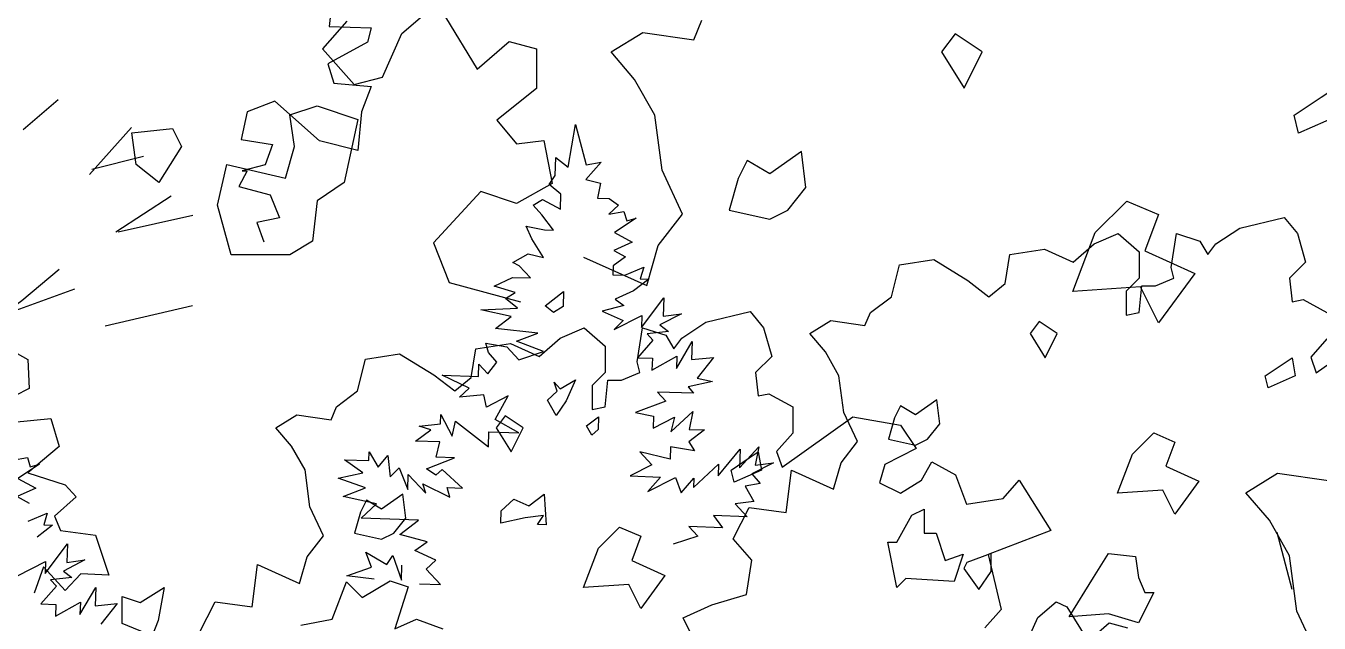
# Model space of a CAD drawing. Header units: inches. Extents: x 11.9 to 85.3, y 21.1 to 37.4.
# Drawn here: x 30.234 to 30.743, y 23.044 to 23.279 of the extents above; entities that cross this region are included whole.
import ezdxf

# ---------------------------------------------------------------- set-up
doc = ezdxf.new("R2010")
doc.units = ezdxf.units.IN
doc.header["$MEASUREMENT"] = 0
doc.layers.add('CAY', color=94, linetype='Continuous')
doc.layers.add('CAY-3', color=61, linetype='Continuous')

# ---------------------------------------------------------------- blocks, each defined once
blk = doc.blocks.new('A$C76451831')
at = {"layer": 'CAY'}
for p, q in [((1867.9, 1552.3), (1846.6, 1528.1)), ((1916.2, 1541.7), (1940.4, 1562.3)), ((1954.5, 1555.8), (1982.2, 1510.4)), ((2171.9, 1536.1), (2179, 1553.2)), ((1899.1, 1503.3), (1916.2, 1541.7)), ((2099.4, 1525.5), (2127.1, 1542.6)), ((2127.1, 1542.6), (2171.9, 1536.1)), ((1982.2, 1510.4), (2010, 1534.6)), ((2010, 1534.6), (2034.1, 1528.1)), ((1846.6, 1528.1), (1874.3, 1496.9)), ((2034.1, 1528.1), (2034.1, 1493.3)), ((2120, 1501.3), (2099.4, 1525.5)), ((1874.3, 1496.9), (1899.1, 1503.3)), ((2137.7, 1470.1), (2120, 1501.3)), ((2034.1, 1493.3), (1999.3, 1465.6)), ((1999.3, 1465.6), (2016.4, 1445)), ((2144.2, 1421.7), (2137.7, 1470.1)), ((2016.4, 1445), (2040.6, 1447.9)), ((2040.6, 1447.9), (2047.7, 1410.1)), ((2161.9, 1383.3), (2144.2, 1421.7)), ((2047.7, 1410.1), (2016.4, 1392.5)), ((1985.2, 1403.1), (1943.9, 1358.2)), ((2016.4, 1392.5), (1985.2, 1403.1)), ((2140.7, 1355.6), (2161.9, 1383.3)), ((1943.9, 1358.2), (1957.5, 1323.4)), ((2130.6, 1320.8), (2140.7, 1355.6)), ((2075.2, 1345.6), (2130.6, 1320.8)), ((1957.5, 1323.4), (2020, 1306.3)), ((1732.8, 1302.8), (1656.2, 1285.1)), ((5943, 1269.4), (5949.7, 1306.8)), ((5949.7, 1306.8), (5958.9, 1271.5)), ((5931.9, 1262.1), (5932.4, 1277.9)), ((5932.4, 1277.9), (5943, 1269.4)), ((5972.1, 1273.8), (5958.5, 1258.4)), ((5958.9, 1271.5), (5972.1, 1273.8)), ((5926.6, 1254.1), (5931.9, 1262.1)), ((5958.5, 1258.4), (5971.5, 1255.2)), ((5936.7, 1245.6), (5926.6, 1254.1)), ((5971.5, 1255.2), (5968.8, 1242.2)), ((5912.4, 1236), (5920.7, 1241.1)), ((5920.2, 1227.6), (5912.4, 1236)), ((5920.7, 1241.1), (5936.3, 1232.4)), ((5936.3, 1232.4), (5936.7, 1245.6)), ((5968.8, 1242.2), (5979.2, 1241.8)), ((5987.1, 1236.1), (5978.7, 1228.2)), ((5979.2, 1241.8), (5987.1, 1236.1)), ((5930.2, 1214.1), (5920.2, 1227.6)), ((5978.7, 1228.2), (5991.9, 1230.5)), ((6002.6, 1224.7), (5983.6, 1212.2)), ((5991.9, 1230.5), (5994.4, 1222.3)), ((5994.4, 1222.3), (6002.6, 1224.7)), ((5906.3, 1217.6), (5922.5, 1214.3)), ((5911.3, 1206.6), (5906.3, 1217.6)), ((5922.5, 1214.3), (5930.2, 1214.1)), ((5983.6, 1212.2), (5999.1, 1203.5)), ((5921.6, 1190.3), (5911.3, 1206.6)), ((5999.1, 1203.5), (5983, 1196.4)), ((5894.8, 1185.8), (5908.2, 1193.5)), ((5908.2, 1193.5), (5921.6, 1190.3)), ((5993.3, 1190.6), (5982.6, 1182.8)), ((5983, 1196.4), (5993.3, 1190.6)), ((5900.1, 1182.9), (5894.8, 1185.8)), ((5910.1, 1172.2), (5900.1, 1182.9)), ((5982.6, 1182.8), (5982.3, 1175.1)), ((5992.7, 1174.7), (6009.3, 1181.8)), ((6009.3, 1181.8), (6006.2, 1171.5)), ((5878.2, 1165.1), (5894.3, 1172.7)), ((5894.3, 1172.7), (5910.1, 1172.2)), ((5982.3, 1175.1), (5992.7, 1174.7)), ((6013.9, 1171.3), (6000.4, 1160.8)), ((6006.2, 1171.5), (6013.9, 1171.3)), ((5896.6, 1159.5), (5878.2, 1165.1)), ((5888.2, 1154.3), (5896.6, 1159.5)), ((6000.4, 1160.8), (5984.3, 1153.7)), ((5866.6, 1144.2), (5898.8, 1145.8)), ((5893.1, 1138.3), (5866.6, 1144.2)), ((5898.8, 1145.8), (5888.2, 1154.3)), ((5991.8, 1148), (5973, 1143.2)), ((5984.3, 1153.7), (5991.8, 1148)), ((6007.4, 1128.9), (6026.9, 1154.9)), ((6026.9, 1154.9), (6026.3, 1138.6)), ((5879.6, 1127.9), (5893.1, 1138.3)), ((5973, 1143.2), (5991.3, 1134.9)), ((5983.3, 1127), (6007.8, 1139.3)), ((5991.3, 1134.9), (5983.3, 1127)), ((6007.8, 1139.3), (6007.4, 1128.9)), ((6042.3, 1140.8), (6023.3, 1131)), ((6026.3, 1138.6), (6042.3, 1140.8)), ((5916.6, 1123.9), (5879.6, 1127.9)), ((5897.8, 1116.8), (5916.6, 1123.9)), ((6030.9, 1125.3), (6012.2, 1123.3)), ((6012.2, 1123.3), (6017.4, 1117.6)), ((6023.3, 1131), (6030.9, 1125.3)), ((5443.6, 1115.3), (5470, 1100.6)), ((5871, 1115), (5889.4, 1111.7)), ((5873.4, 1106.8), (5871, 1115)), ((5889.4, 1111.7), (5899.9, 1100.4)), ((5921.5, 1107.8), (5897.8, 1116.8)), ((6017.4, 1117.6), (6003.8, 1102.2)), ((6037.9, 1092.9), (6051.8, 1116.4)), ((6051.8, 1116.4), (6051.3, 1100.6)), ((5470, 1100.6), (5471.1, 1075.2)), ((5880.8, 1098.4), (5873.4, 1106.8)), ((5899.9, 1100.4), (5921.5, 1107.8)), ((6003.8, 1102.2), (6016.9, 1101.8)), ((6016.5, 1091.4), (6038.3, 1103.8)), ((6016.9, 1101.8), (6016.5, 1091.4)), ((6038.3, 1103.8), (6037.9, 1092.9)), ((6051.3, 1100.6), (6070.4, 1102.6)), ((6070.4, 1102.6), (6056.2, 1084.5)), ((5864.5, 1085.8), (5864.9, 1096.7)), ((5864.9, 1096.7), (5872.8, 1088.2)), ((5872.8, 1088.2), (5880.8, 1098.4)), ((5856.5, 1075.7), (5832.8, 1086.9)), ((5832.8, 1086.9), (5864.5, 1085.8)), ((6069.6, 1081.4), (6048.2, 1076.7)), ((6048.2, 1076.7), (6053, 1071.1)), ((6056.2, 1084.5), (6069.6, 1081.4)), ((5471.1, 1075.2), (5458.4, 1068.9)), ((5848, 1067.8), (5856.5, 1075.7)), ((5869.4, 1069.8), (5848, 1067.8)), ((5871.7, 1058.8), (5869.4, 1069.8)), ((5890.7, 1069), (5871.7, 1058.8)), ((5879.1, 1048.1), (5890.7, 1069)), ((6053, 1071.1), (6021.3, 1072.2)), ((6021.3, 1072.2), (6028.7, 1064.2)), ((6028.7, 1064.2), (6002.1, 1054.3)), ((6002.1, 1054.3), (6017.8, 1051)), ((6033.2, 1037.3), (6052.4, 1055.2)), ((6052.4, 1055.2), (6049.1, 1039.5)), ((5457.3, 1045.7), (5490, 1048.9)), ((5490, 1048.9), (5497.4, 1024.6)), ((5812.7, 1042.3), (5831.4, 1044.3)), ((5823, 1039.2), (5812.7, 1042.3)), ((5831.4, 1044.3), (5831.6, 1052.5)), ((5831.6, 1052.5), (5841.4, 1033.6)), ((5841.4, 1033.6), (5844.6, 1046.6)), ((5844.6, 1046.6), (5873.3, 1024.3)), ((5900, 1036.5), (5879.1, 1048.1)), ((6017.8, 1051), (6017.5, 1040.6)), ((6017.5, 1040.6), (6036.4, 1050.3)), ((6036.4, 1050.3), (6033.2, 1037.3)), ((5809.5, 1029.2), (5823, 1039.2)), ((5873.3, 1024.3), (5873.7, 1037.4)), ((5873.7, 1037.4), (5900, 1036.5)), ((6062.7, 1039), (6048.8, 1028.6)), ((6049.1, 1039.5), (6062.7, 1039)), ((5497.4, 1024.6), (5470, 1001.4)), ((5768.6, 1012.1), (5768.9, 1019.8)), ((5768.9, 1019.8), (5776.6, 1006.4)), ((5830.8, 1028.5), (5809.5, 1029.2)), ((5827.6, 1015), (5830.8, 1028.5)), ((6005.9, 1019.7), (6016.3, 1008.4)), ((6032.4, 1013.3), (6005.9, 1019.7)), ((6032.8, 1024.2), (6032.4, 1013.3)), ((6053.9, 1020.7), (6032.8, 1024.2)), ((6048.8, 1028.6), (6053.9, 1020.7)), ((6074.5, 998.7), (6093.9, 1022)), ((6093.3, 1005.7), (6110.2, 1024.2)), ((6093.9, 1022), (6093.3, 1005.7)), ((6110.2, 1024.2), (6107, 1008)), ((5456.3, 1012.5), (5469.5, 1014.7)), ((5480.2, 1008.9), (5461.2, 996.5)), ((5469.5, 1014.7), (5472, 1006.5)), ((5472, 1006.5), (5480.2, 1008.9)), ((5747.3, 1012.8), (5768.6, 1012.1)), ((5763.2, 1001.4), (5747.3, 1012.8)), ((5776.6, 1006.4), (5785.1, 1016.5)), ((5785.1, 1016.5), (5787.1, 997.8)), ((5819.1, 1004.9), (5843.5, 1014.5)), ((5843.5, 1014.5), (5827.6, 1015)), ((6016.3, 1008.4), (5997.4, 998.7)), ((6052.8, 988.6), (6074.8, 1009.1)), ((6074.8, 1009.1), (6074.5, 998.7)), ((6122.9, 1010.1), (6104, 1000.4)), ((6107, 1008), (6122.9, 1010.1)), ((5470, 1001.4), (5502.7, 990.9)), ((5741.8, 996.7), (5763.2, 1001.4)), ((5787.1, 997.8), (5795.1, 1005.7)), ((5795.1, 1005.7), (5802.6, 986.9)), ((5802.6, 986.9), (5803.1, 1000)), ((5803.1, 1000), (5818.4, 983.6)), ((5827.1, 999.2), (5819.1, 1004.9)), ((5832.7, 1004.4), (5827.1, 999.2)), ((5850.7, 987.9), (5832.7, 1004.4)), ((5997.4, 998.7), (6024.1, 997.7)), ((6024.1, 997.7), (6012.8, 985)), ((6012.8, 985), (6037.3, 997.3)), ((6037.3, 997.3), (6042.2, 983.9)), ((6104, 1000.4), (6111.4, 992)), ((5476.8, 987.8), (5460.6, 980.6)), ((5461.2, 996.5), (5476.8, 987.8)), ((5502.7, 990.9), (5512.2, 980.3)), ((5765.5, 988.2), (5741.8, 996.7)), ((5746.2, 980.7), (5765.5, 988.2)), ((5818.4, 983.6), (5815.9, 991.8)), ((5815.9, 991.8), (5839.5, 980.1)), ((5839.5, 980.1), (5837.1, 988.4)), ((5837.1, 988.4), (5850.7, 987.9)), ((6042.2, 983.9), (6053.1, 996.7)), ((6053.1, 996.7), (6052.8, 988.6)), ((6111.4, 992), (6098.2, 989.7)), ((6098.2, 989.7), (6105.9, 976.3)), ((5460.6, 980.6), (5470.9, 974.8)), ((5512.2, 980.3), (5493.2, 963.4)), ((5775.4, 974.2), (5746.2, 980.7)), ((5761.9, 961.5), (5775.4, 974.2)), ((6105.9, 976.3), (6089.5, 974.1)), ((5470.3, 959), (5486.9, 966.1)), ((5486.9, 966.1), (5483.8, 955.8)), ((5493.2, 963.4), (5498.5, 950.8)), ((6070.5, 963.9), (6078.3, 953.2)), ((6099.9, 962.9), (6070.5, 963.9)), ((6089.5, 974.1), (6099.9, 962.9)), ((5491.5, 955.5), (5478, 945.1)), ((5483.8, 955.8), (5491.5, 955.5)), ((5812.1, 959.8), (5761.9, 961.5)), ((5795.8, 947.2), (5812.1, 959.8)), ((6078.3, 953.2), (6048.9, 954.2)), ((6048.9, 954.2), (6056.8, 945.8)), ((5498.5, 950.8), (5529.1, 946.6)), ((5529.1, 946.6), (5540.7, 911.8)), ((5819.6, 940.9), (5795.8, 947.2)), ((5808.9, 933.2), (5819.6, 940.9)), ((6056.8, 945.8), (6035.2, 938.9)), ((5485, 913.1), (5504.5, 939.2)), ((5504.5, 939.2), (5503.9, 922.9)), ((5770.8, 918.6), (5765.8, 931.9)), ((5765.8, 931.9), (5784.4, 920.9)), ((5827.2, 924.8), (5808.9, 933.2)), ((5460.9, 911.2), (5485.4, 923.5)), ((5483.7, 919.1), (5475.3, 895.9)), ((5502.7, 898.1), (5483.7, 919.1)), ((5485.4, 923.5), (5485, 913.1)), ((5519.9, 925), (5501, 915.3)), ((5503.9, 922.9), (5519.9, 925)), ((5749.2, 911.2), (5770.8, 918.6)), ((5784.4, 920.9), (5789.7, 928.8)), ((5789.7, 928.8), (5797.1, 907.3)), ((5797.1, 907.3), (5797.6, 920.4)), ((5818.7, 916.9), (5827.2, 924.8)), ((5508.5, 909.6), (5489.8, 907.5)), ((5489.8, 907.5), (5495.1, 901.9)), ((5501, 915.3), (5508.5, 909.6)), ((5516.4, 912.8), (5502.7, 898.1)), ((5540.7, 911.8), (5516.4, 912.8)), ((5773.1, 908.1), (5749.2, 911.2)), ((5831.4, 903.4), (5818.7, 916.9)), ((5495.1, 901.9), (5481.4, 886.5)), ((5515.5, 877.1), (5529.5, 900.7)), ((5529.5, 900.7), (5528.9, 884.8)), ((5812.9, 904), (5831.4, 903.4)), ((5481.4, 886.5), (5494.5, 886)), ((5494.1, 875.6), (5515.9, 888)), ((5494.5, 886), (5494.1, 875.6)), ((5515.9, 888), (5515.5, 877.1)), ((5528.9, 884.8), (5548, 886.9)), ((5548, 886.9), (5533.8, 868.8))]:
    blk.add_line(p, q, dxfattribs=at)
for points in [[(5738.9, 1437), (5733.7, 1392.7), (5770.6, 1391.6), (5767.4, 1379), (5732.6, 1360), (5737.9, 1343.1), (5770.6, 1340), (5762.2, 1317.8), (5759, 1284.1), (5725.2, 1292.5), (5686.2, 1327.3), (5662, 1317.8), (5656.7, 1293.6), (5684.1, 1289.3), (5677.8, 1271.4), (5657.7, 1266.1), (5662, 1266.1), (5654.6, 1252.4), (5682, 1245), (5690.4, 1225), (5670.4, 1220.8), (5676.7, 1203.9)], [(5496.4, 1328.4), (5465.8, 1302)], [(5560.7, 1304.1), (5523.8, 1263)], [(1738.5, 1015.9), (1752.7, 1043.4), (1784.9, 1039.1), (1789.6, 1076), (1826.6, 1059.5), (1833.2, 1082.7), (1847.4, 1101.2), (1835.6, 1126.7), (1831.3, 1159), (1819.5, 1179.8), (1805.7, 1196), (1824.2, 1207.4), (1854.1, 1203), (1858.8, 1214.4), (1877.3, 1228.2), (1884.3, 1256.1), (1914.2, 1260.8), (1944.1, 1242.4), (1962.6, 1228.2), (1976.7, 1240), (1981, 1265.2), (2011.3, 1269.9), (2036.5, 1258.5), (2054.9, 1274.6), (2075.8, 1283.7), (2094.3, 1267.5), (2094.3, 1244.3), (2082.9, 1232.9), (2082.9, 1212.1), (2094.3, 1214.4), (2096.6, 1237.6), (2108.4, 1237.6), (2124.5, 1244.3), (2122.2, 1253.8), (2126.9, 1283.7), (2147.3, 1277), (2154.4, 1265.2), (2161.5, 1274.6), (2182.3, 1288.4), (2221.2, 1297.8), (2233, 1283.7), (2240.1, 1258.5), (2225.9, 1244.3), (2228.3, 1223.9), (2237.7, 1225.8), (2258.6, 1214.4), (2258.6, 1191.2), (2244.4, 1175.1), (2249.1, 1161.4), (2311.2, 1205.4), (2352.9, 1198.3), (2366.7, 1177.9), (2339.1, 1163.7), (2334.4, 1147.6), (2352.9, 1138.5), (2371.4, 1149.9), (2380.4, 1166.1), (2401.2, 1154.7), (2410.7, 1129.1), (2442.9, 1133.8), (2456.7, 1149.9), (2484.6, 1105.9), (2429.6, 1084.7), (2441, 1036.7), (2426.8, 1020.6)], [(2461.8, 1004.1), (2473.2, 1029.6), (2489.3, 1043.4), (2498.7, 1039.1), (2517.2, 1008.8), (2535.7, 1024.9), (2551.8, 1020.6)], [(5571.3, 1278.8), (5525.9, 1267.2)], [(5595.5, 1244), (5547, 1212.3)], [(5614.5, 1227.1), (5549.1, 1212.3)], [(5497.4, 1179.7), (5464.7, 1152.2), (5437.3, 1132.2), (5423.6, 1106.9)], [(5456.3, 1142.7), (5511.1, 1162.8)], [(5963.8, 1034.3), (5959.1, 1042.6), (5969.8, 1050.4), (5969.4, 1039.5), (5963.8, 1034.3)]]:
    blk.add_lwpolyline(points, dxfattribs=at)
for points in [[(2424.5, 1525.4), (2400.8, 1541.2), (2388.9, 1525.4), (2408.7, 1493.7)], [(2721.4, 1485.8), (2733.3, 1493.7), (2737.3, 1469.9), (2701.6, 1454.1), (2697.7, 1469.9)], [(1754.8, 1391.1), (1762.7, 1426.7), (1814.2, 1414.8), (1822.1, 1442.6), (1818.1, 1470.3), (1841.9, 1478.2), (1877.5, 1466.3), (1865.7, 1410.9), (1841.9, 1395), (1837.9, 1359.4), (1818.1, 1347.5), (1766.7, 1347.5)], [(1683.5, 1426.7), (1679.6, 1454.5), (1715.2, 1458.4), (1723.1, 1442.6), (1703.3, 1410.9)], [(2270.1, 1406.6), (2266.2, 1438.3), (2238.4, 1418.5), (2218.7, 1430.3), (2210.7, 1414.5), (2202.8, 1386.8), (2238.4, 1378.9), (2254.3, 1386.8)], [(2523.5, 1367), (2551.2, 1394.7), (2578.9, 1382.8), (2567, 1351.1), (2610.6, 1331.3), (2578.9, 1287.8), (2563.1, 1319.5), (2503.7, 1315.5)], [(2022.5, 1195.9), (2006.6, 1206.4), (1998.7, 1195.9), (2011.9, 1174.8)], [(2220.4, 1169.5), (2228.3, 1174.8), (2231, 1158.9), (2207.2, 1148.4), (2204.6, 1158.9)], [(5922.9, 1147.7), (5939.2, 1160.3), (5938.7, 1147.1), (5930.4, 1142)], [(1919.5, 1116.7), (1916.9, 1137.8), (1898.4, 1124.6), (1885.2, 1132.5), (1880, 1122), (1874.7, 1103.5), (1898.4, 1098.2), (1909, 1103.5)], [(2362.9, 1119.3), (2373.5, 1124.6), (2373.5, 1103.5), (2384.1, 1103.5), (2392, 1079.7), (2407.8, 1085), (2399.9, 1061.2), (2357.7, 1063.9), (2349.7, 1055.9), (2341.8, 1095.6), (2349.7, 1095.6)], [(2088.5, 1090.3), (2106.9, 1108.8), (2125.4, 1100.8), (2117.5, 1079.7), (2146.5, 1066.5), (2125.4, 1037.5), (2114.9, 1058.6), (2075.3, 1055.9)], [(5925, 1065.1), (5933.4, 1073), (5931, 1080.8), (5936.2, 1075.1), (5949.6, 1082.8), (5941.3, 1064.5), (5932.7, 1051.7)], [(5923.9, 955.9), (5916.2, 956.2), (5921.4, 964.1), (5905.5, 962), (5884.1, 957.3), (5884.4, 968.1), (5895.7, 978.2), (5908.6, 972.3), (5922.1, 982.7)], [(5552.4, 869.2), (5552.4, 892.9), (5568.2, 887.7), (5589.3, 900.9), (5584, 871.8), (5578.8, 858.6)]]:
    blk.add_lwpolyline(points, close=True, dxfattribs=at)
at = {"layer": 'CAY-3'}
for p, q in [((2655.3, 1139), (2683, 1156.1)), ((2683, 1156.1), (2727.8, 1149.6)), ((2676, 1114.8), (2655.3, 1139)), ((2693.6, 1083.6), (2676, 1114.8)), ((2700.1, 1035.2), (2693.6, 1083.6)), ((2717.8, 996.9), (2700.1, 1035.2)), ((6577.4, 899), (6564.2, 949.2))]:
    blk.add_line(p, q, dxfattribs=at)
for points in [[(6057.7, 846.3), (6043.9, 874.2), (6069.1, 885.6), (6099.4, 894.6), (6104.1, 924.9), (6087.6, 943.4), (6101.7, 970.9), (6134, 966.6), (6138.7, 1003.6), (6175.6, 987), (6182.3, 1010.2), (6196.5, 1028.7), (6184.7, 1054.3), (6180.3, 1086.5), (6168.5, 1107.4), (6154.8, 1123.5), (6173.3, 1134.9), (6203.1, 1130.6), (6207.9, 1142), (6226.3, 1155.7), (6233.4, 1183.7), (6263.3, 1188.4), (6293.2, 1169.9), (6311.6, 1155.7), (6325.8, 1167.5), (6330.1, 1192.7), (6360.4, 1197.4), (6385.5, 1186), (6404, 1202.1), (6424.8, 1211.2), (6443.3, 1195.1), (6443.3, 1171.9), (6431.9, 1160.5), (6431.9, 1139.6), (6443.3, 1142), (6445.7, 1165.2), (6457.5, 1165.2), (6473.6, 1171.9), (6471.2, 1181.3), (6475.9, 1211.2), (6496.4, 1204.5), (6503.5, 1192.7), (6510.5, 1202.1), (6531.4, 1215.9), (6570.3, 1225.3), (6582.1, 1211.2), (6589.1, 1186), (6575, 1171.9), (6577.4, 1151.4), (6586.8, 1153.4), (6607.6, 1142)], [(6607.6, 1118.8), (6593.5, 1102.7), (6598.2, 1088.9), (6660.3, 1132.9)], [(5709, 867.8), (5736.5, 873), (5749.1, 905.7), (5762.8, 892), (5787.1, 906.8), (5802.9, 901.5), (5791.3, 864.6), (5810.3, 873), (5833.5, 864.6)]]:
    blk.add_lwpolyline(points, dxfattribs=at)
for points in [[(6371.5, 1123.4), (6355.7, 1134), (6347.8, 1123.4), (6361, 1102.3)], [(6569.5, 1097), (6577.4, 1102.3), (6580, 1086.5), (6556.3, 1075.9), (6553.6, 1086.5)], [(6268.6, 1044.2), (6266, 1065.3), (6247.5, 1052.1), (6234.3, 1060.1), (6229, 1049.5), (6223.7, 1031), (6247.5, 1025.7), (6258, 1031)], [(6437.5, 1017.8), (6456, 1036.3), (6474.5, 1028.4), (6466.5, 1007.2), (6495.6, 994), (6474.5, 965), (6463.9, 986.1), (6424.3, 983.5)], [(6292.4, 922.8), (6289.7, 917.5), (6302.9, 899), (6313.5, 914.8), (6313.5, 930.7)], [(6403.2, 909.6), (6416.4, 930.7), (6440.2, 928), (6442.8, 909.6), (6448.1, 896.4), (6456, 896.4), (6442.8, 870), (6416.4, 877.9), (6382.1, 875.2)]]:
    blk.add_lwpolyline(points, close=True, dxfattribs=at)

msp = doc.modelspace()

# ---------------------------------------------------------------- block references
at = {"layer": 'CAY', "xscale": 0.0004489089019145984, "yscale": 0.0004489089019145984, "zscale": 0.0004489089019145984}
for p in [(27.77946, 22.65341), (29.52183, 22.5838)]:
    msp.add_blockref('A$C76451831', p, dxfattribs=at)

doc.saveas('drawing.dxf')
